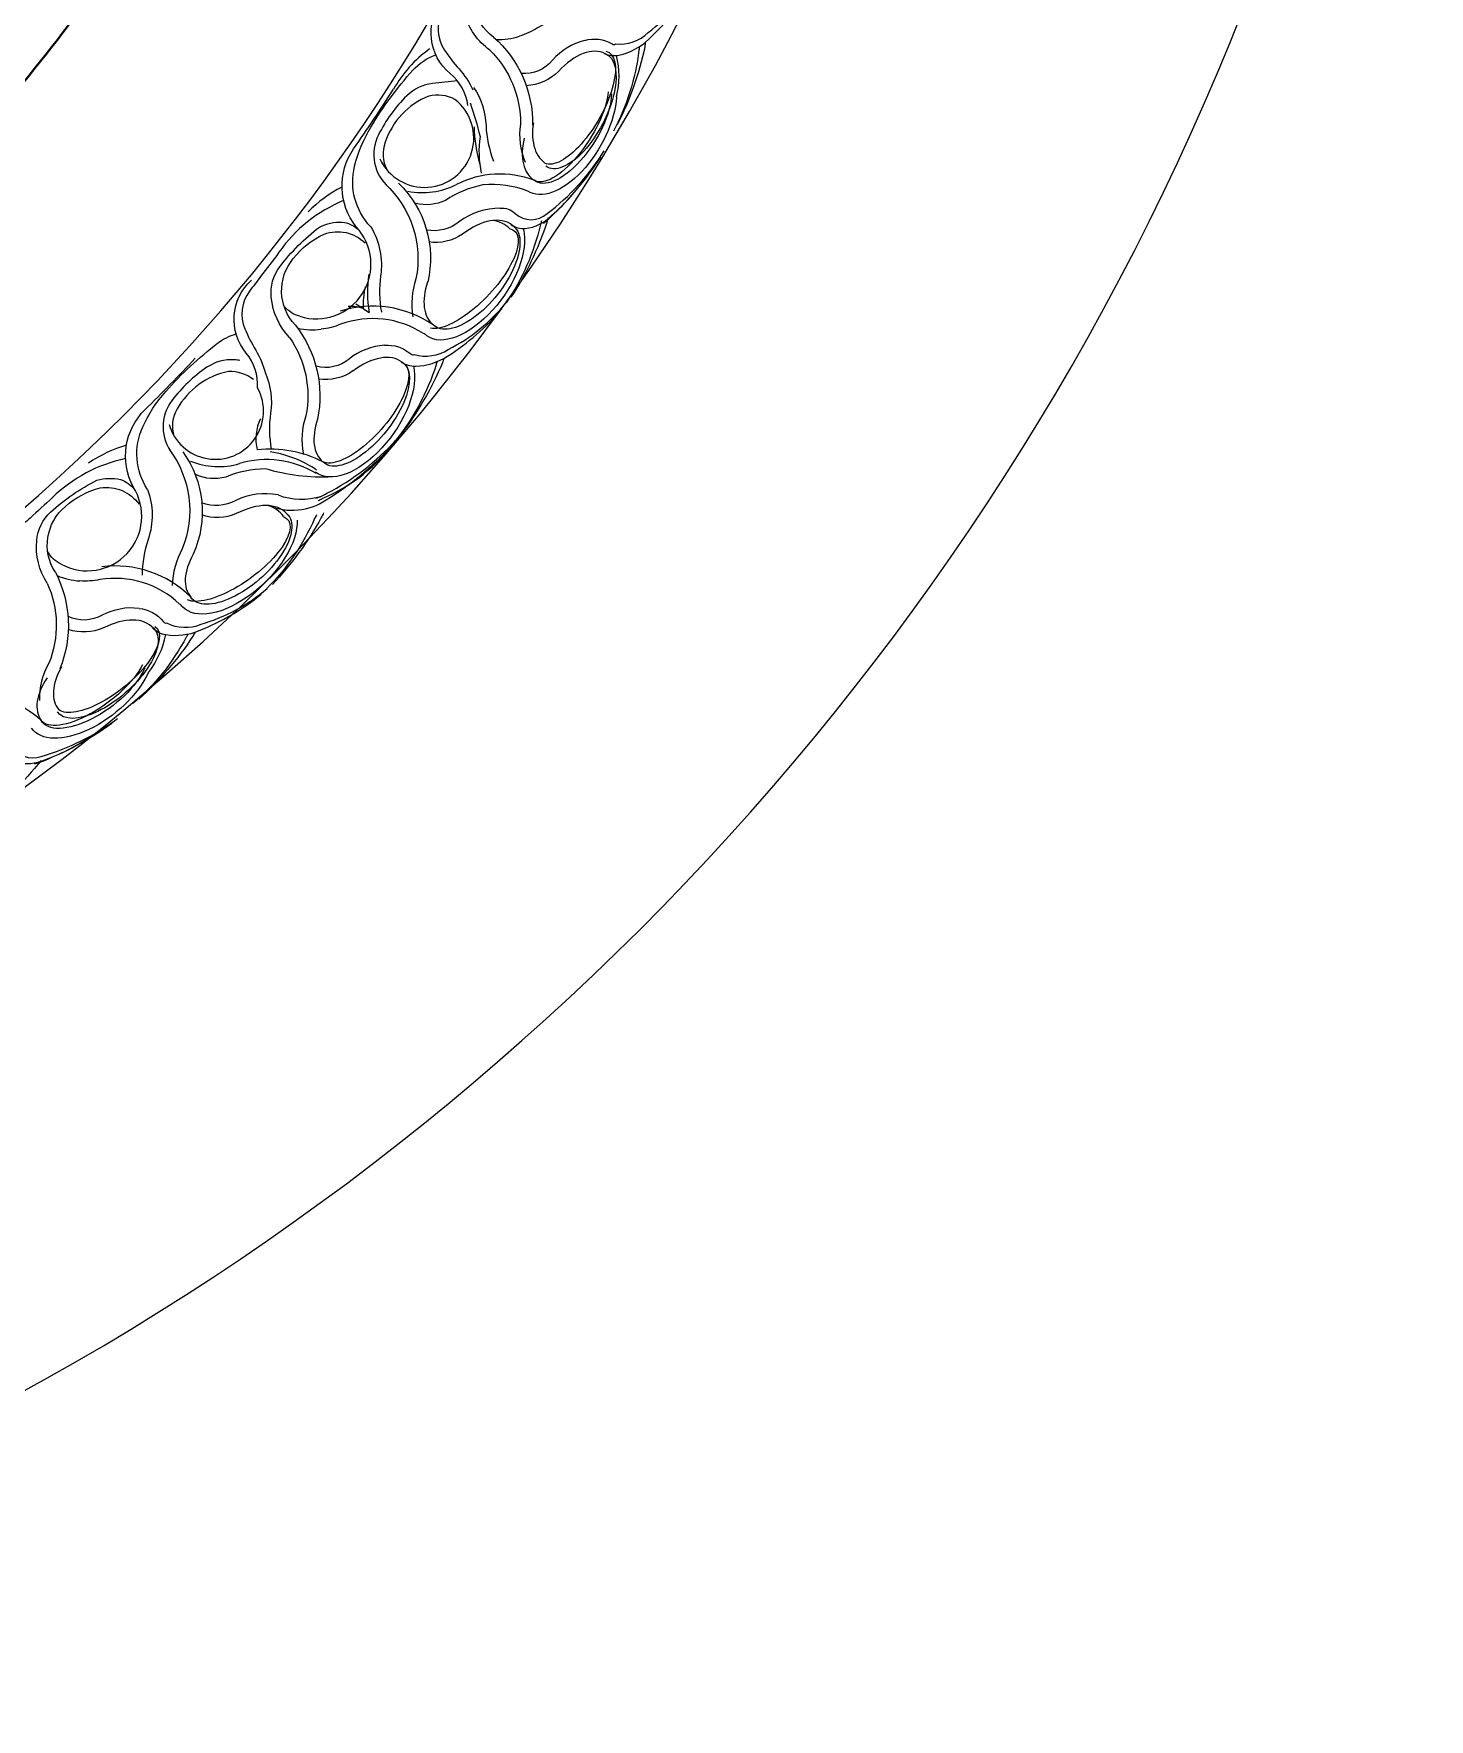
# Model space of a CAD drawing. Header units: millimetres. Extents: x 542654 to 551203, y 315718 to 321804.
# Drawn here: x 546574 to 546789.4, y 319210.6 to 319470.8 of the extents above; entities that cross this region are included whole.
import ezdxf

# ---------------------------------------------------------------- set-up
doc = ezdxf.new("R2010")
doc.units = ezdxf.units.MM
doc.layers.add('cad-block.com', color=250, linetype='Continuous')

msp = doc.modelspace()

# ---------------------------------------------------------------- hatches: boundary and pattern name
at = {"layer": 'cad-block.com', "lineweight": 15, "true_color": 0x000000}
h = msp.add_hatch(dxfattribs=at)
h.set_pattern_fill('ANSI31', color=18, scale=150, style=0)
h.set_pattern_definition([(45, (-1126099.823, -80341.507), (-13.25825215, 13.25825215), [])])
edge = h.paths.add_edge_path()
edge.add_arc((546630.89, 319626.77), 22.54, 180, 267.4934)
edge.add_arc((546370.37, 319627.14), 260.54, 350.0929, 354.9598, ccw=False)
edge.add_arc((546622.11, 319560.32), 22.54, 77.4026, 252.7016)
edge.add_arc((546369.93, 319628.13), 261.23, 335.0549, 340.0042, ccw=False)
edge.add_arc((546596.02, 319498.15), 22.54, 61.4709, 238.5379)
edge.add_arc((546373.41, 319626.62), 257.43, 319.9958, 324.9905, ccw=False)
edge.add_arc((546555.37, 319444.52), 22.54, 47.4916, 222.4785)
edge.add_arc((546373.22, 319626.77), 257.67, 304.9273, 309.9719, ccw=False)
edge.add_arc((546501.79, 319403.31), 22.54, 32.764, 207.0672)
edge.add_arc((546373.22, 319626.77), 257.67, 289.958, 294.9039, ccw=False)
edge.add_arc((546439.65, 319377.86), 22.54, 17.3263, 192.5624)
edge.add_arc((546373.22, 319626.77), 257.67, 275.0131, 279.9308, ccw=False)
edge.add_arc((546373.22, 319369.1), 22.54, 2.5066, 90)
edge.add_arc((546373.22, 319369.1), 22.54, 90, 177.4934)
edge.add_arc((546373.22, 319626.77), 257.67, 260.0692, 264.9869, ccw=False)
edge.add_arc((546306.78, 319377.86), 22.54, 347.4376, 522.6737)
edge.add_arc((546373.22, 319626.77), 257.67, 245.0961, 250.042, ccw=False)
edge.add_arc((546244.64, 319403.31), 22.54, 332.9328, 507.236)
edge.add_arc((546373.22, 319626.77), 257.67, 230.0281, 235.0727, ccw=False)
edge.add_arc((546191.06, 319444.52), 22.54, 317.5215, 492.5084)
edge.add_arc((546373.02, 319626.62), 257.43, 215.0095, 220.0042, ccw=False)
edge.add_arc((546150.41, 319498.15), 22.54, 301.4621, 478.5291)
edge.add_arc((546376.5, 319628.13), 261.23, 199.9958, 204.9451, ccw=False)
edge.add_arc((546124.32, 319560.32), 22.54, 287.2984, 462.5974)
edge.add_arc((546376.06, 319627.14), 260.54, 185.0402, 189.9071, ccw=False)
edge.add_arc((546115.54, 319626.77), 22.54, 272.5066, 360)
edge.add_arc((546115.54, 319626.77), 22.54, 0, 87.4934)
edge.add_arc((546376.06, 319626.4), 260.54, 170.0929, 174.9598, ccw=False)
edge.add_arc((546124.32, 319693.22), 22.54, 257.4026, 432.7016)
edge.add_arc((546376.5, 319625.41), 261.23, 155.0549, 160.0042, ccw=False)
edge.add_arc((546150.41, 319755.38), 22.54, 241.4709, 418.5379)
edge.add_arc((546373.02, 319626.92), 257.43, 139.9958, 144.9905, ccw=False)
edge.add_arc((546191.06, 319809.02), 22.54, 227.4916, 402.4785)
edge.add_arc((546373.22, 319626.77), 257.67, 124.9273, 129.9719, ccw=False)
edge.add_arc((546244.64, 319850.23), 22.54, 212.764, 387.0672)
edge.add_arc((546373.22, 319626.77), 257.67, 109.958, 114.9039, ccw=False)
edge.add_arc((546306.78, 319875.68), 22.54, 197.3263, 372.5624)
edge.add_arc((546373.22, 319626.77), 257.67, 95.0131, 99.9308, ccw=False)
edge.add_arc((546373.22, 319884.44), 22.54, 182.5066, 270)
edge.add_arc((546373.22, 319884.44), 22.54, 270, 357.4934)
edge.add_arc((546373.22, 319626.77), 257.67, 80.0692, 84.9869, ccw=False)
edge.add_arc((546439.65, 319875.68), 22.54, 167.4376, 342.6737)
edge.add_arc((546373.22, 319626.77), 257.67, 65.0961, 70.042, ccw=False)
edge.add_arc((546501.79, 319850.23), 22.54, 152.9328, 327.236)
edge.add_arc((546373.22, 319626.77), 257.67, 50.0281, 55.0727, ccw=False)
edge.add_arc((546555.37, 319809.02), 22.54, 137.5215, 312.5084)
edge.add_arc((546373.41, 319626.92), 257.43, 35.0095, 40.0042, ccw=False)
edge.add_arc((546596.02, 319755.38), 22.54, 121.4621, 298.5291)
edge.add_arc((546369.93, 319625.41), 261.23, 19.9958, 24.9451, ccw=False)
edge.add_arc((546622.11, 319693.22), 22.54, 107.2984, 282.5974)
edge.add_arc((546370.37, 319626.4), 260.54, 5.0402, 9.9071, ccw=False)
edge.add_arc((546630.89, 319626.77), 22.54, 92.5066, 180)
edge = h.paths.add_edge_path(flags=17)
edge.add_arc((546373.22, 319626.77), 205.1, 180, 270)
edge.add_arc((546373.22, 319626.77), 205.1, 270, 360)
edge.add_arc((546373.22, 319626.77), 205.1, 0, 90)
edge.add_arc((546373.22, 319626.77), 205.1, 90, 180)

# ---------------------------------------------------------------- linework, layer by layer
at = {"layer": 'cad-block.com', "color": 18, "lineweight": 40, "true_color": 0x000000}
for points in [[(546168.12, 319626.77, 0.414214), (546373.22, 319421.67, 0.414214), (546578.31, 319626.77, 0.414214), (546373.22, 319831.87, 0.414214), (546168.12, 319626.77)], [(546608.35, 319626.77, 0.401457), (546629.9, 319604.25, -0.021239), (546627.02, 319582.32, 0.959795), (546615.41, 319538.8, -0.021599), (546606.79, 319517.96, 0.974726), (546584.26, 319478.93, -0.021797), (546570.6, 319461.13, 0.957182), (546538.75, 319429.3, -0.022015), (546520.74, 319415.51, 0.951482), (546481.72, 319393.06, -0.021584), (546461.17, 319384.57, 0.959268), (546417.65, 319372.96, -0.021461), (546395.73, 319370.08, 0.401457), (546373.22, 319391.63, 0.401457), (546350.7, 319370.08, -0.021461), (546328.78, 319372.96, 0.959268), (546285.26, 319384.57, -0.021584), (546264.71, 319393.06, 0.951482), (546225.69, 319415.51, -0.022015), (546207.68, 319429.3, 0.957182)]]:
    msp.add_lwpolyline(points, format="xyb", dxfattribs=at)
at = {"layer": 'cad-block.com', "color": 18, "lineweight": 15, "true_color": 0x000000}
for points in [[(546648.69, 319490.58, 0.14286), (546640.36, 319480.89, -0.003114), (546638.28, 319476.68, 0.001263), (546637.01, 319474.15, 0.269297), (546637.39, 319468.29, 0.032055), (546639.63, 319465.37, -0.066973), (546641.78, 319462.13, -14.793123)], [(546644.39, 319468.27, -0.167679), (546640.48, 319473.84, -0.185084), (546640.9, 319478.71, -0.066584), (546645.78, 319485.86, -0.127223), (546649.11, 319487.29, -0.13935), (546651.66, 319486.67, -1.947991)], [(546644.94, 319470.3, -0.381697), (546642.73, 319480.35, -0.122512), (546646.7, 319484.95, -0.285423), (546653.19, 319484.76, -0.437676)], [(546662.03, 319467.75, 0.160145), (546664.32, 319467.52, 0.142486), (546668.91, 319469.95, 0.07532), (546675.8, 319478.67, 0.065451)], [(546663.27, 319469.23, 0.375012), (546663.79, 319469.23, 0.214877), (546668.82, 319470.98, 0.107511), (546676.31, 319479.82, 0.071007)], [(546640.99, 319459.71, 0.191456), (546638.27, 319464.66, -0.402427), (546636.98, 319475.86, 0.069687)], [(546664.61, 319472.68, 0.234103), (546651.77, 319471.73, -0.067828), (546648.96, 319470.42, -0.067828)], [(546635.06, 319468.45, 0.10758), (546629.52, 319462.24)], [(546644.39, 319468.27, -0.203444), (546649.12, 319456.84, 0.142365), (546649.86, 319450.97)], [(546644.94, 319470.3, -0.220912), (546650.98, 319456.67), (546650.98, 319456.67)], [(546659.02, 319469.78, 0.150244), (546654.08, 319466.75, -0.25156), (546649.23, 319464.67, -0.21133)], [(546659.02, 319469.78, -0.207831), (546663.27, 319469.23, -0.467619)], [(546667.47, 319468.8, -0.020326), (546667.41, 319468.28, -0.093407), (546663.46, 319455.74)], [(546668.39, 319469.48, -0.01773), (546668.31, 319468.8, -0.065459), (546664.06, 319456.73, -0.065459)], [(546626, 319441, -0.258136), (546623.51, 319450.34, -0.074156), (546626.01, 319456.38, -0.047841), (546632.49, 319465.16, -0.121634), (546636.05, 319467.56, -0.095913)], [(546663.94, 319461.06, 0.129223), (546663.93, 319467.45, -1.651741)], [(546639.38, 319463.54, -0.013663), (546635.54, 319463.13, 0.168169), (546631.56, 319461.22, 0.080639), (546627.2, 319455.22, 0.343741), (546628.81, 319447.07)], [(546654.98, 319465, 0.132314), (546654.98, 319465, -0.187603), (546650.01, 319462.78)], [(546623.75, 319441, -0.330572), (546623.36, 319453.02, 0.00887), (546629.52, 319462.24, -0.170453)], [(546638.99, 319460.67, 0.174124), (546634.95, 319461.19, 0.216881), (546628.22, 319454.05, 0.210677), (546628.5, 319449.82, 0.004601)], [(546641.89, 319462.52, -0.137047), (546643.8, 319456.64, 0.081294), (546644.95, 319451.14)], [(546641.33, 319460.12, -0.02501), (546642.87, 319454.93, 0.086664), (546643.06, 319449.29)], [(546648.3, 319443.03, 0.37953), (546653.22, 319443.03, 0.093177), (546662.04, 319452.72)], [(546652.67, 319441.57, 0.018642), (546653.22, 319441.99, 0.065451), (546661.51, 319451.74, 0.065451)], [(546628.23, 319447.64, 0.042276), (546628.23, 319447.64, -0.260309), (546632.98, 319432.96, 0.123631), (546632.51, 319427.11)], [(546630.3, 319447.71, -0.266872), (546634.79, 319432.47), (546634.79, 319432.47)], [(546643.33, 319447.47, 0.097391), (546637.53, 319445.08, -0.177785), (546632.94, 319444.62, -52748.141496)], [(546651.21, 319448.19, 0.211881), (546639.23, 319447.52, 0.145453)], [(546650.24, 319446.51, 0.115094), (546643.33, 319447.47, 0.113469)], [(546643.33, 319447.47, 0.000004), (546643.33, 319447.47, 0.000004)], [(546644.4, 319449.66, 0.000004), (546644.4, 319449.66, 0.000004)], [(546647.68, 319441.32, 0.154889), (546649.84, 319440.71, 0.162419), (546653.92, 319442.74, 0.070806), (546659.73, 319449.41, 0.039582)], [(546621.81, 319445.05, 0.14286), (546611.83, 319437.06, -0.003114), (546609, 319433.32, 0.001263), (546607.29, 319431.06, 0.269297), (546606.58, 319425.23, 0.032055), (546608.24, 319421.95, -0.066973), (546609.75, 319418.37, -14.793123)], [(546621.56, 319447.12, 0.081084), (546616.32, 319443.3, 0.380747)], [(546645.98, 319443.85, 0.167244), (546639.7, 319441.81, -0.221723), (546634.58, 319440.5, -0.21466)], [(546645.98, 319443.85, -0.243056), (546648.3, 319443.03, -0.467619)], [(546653.41, 319442.43, -0.020284), (546653.17, 319441.67, -0.065325), (546647.65, 319430.11, -0.065451)], [(546613.46, 319423.91, -0.167679), (546610.64, 319430.11, -0.185084), (546611.95, 319434.82, -0.066584), (546618.08, 319440.95, -0.127223), (546621.61, 319441.73, -0.13935), (546624.01, 319440.65, -1.947991)], [(546614.37, 319425.81, -0.381697), (546614.05, 319436.09, -0.122512), (546618.81, 319439.88, -0.285423), (546625.16, 319438.5, -0.437676)], [(546626, 319441, -0.172942), (546627.53, 319433.43, 0.080911), (546627.64, 319427.84)], [(546640.16, 319439.84, 0.165719), (546640.16, 319439.84, -0.184944), (546634.96, 319438.66)], [(546647.44, 319440.75, 0.150462), (546644.83, 319441.97, -1140.797871)], [(546652.37, 319441.93, -0.024119), (546652.2, 319441.33, -0.09277), (546646.9, 319429.28)], [(546647.78, 319441.31, 0.0002), (546647.78, 319441.31, 0.0002)], [(546608.53, 319416.13, 0.191456), (546606.78, 319421.5, -0.402427), (546607.58, 319432.74, 0.069687)], [(546625.69, 319433.69, 0.07743), (546625.76, 319427.76)], [(546624.9, 319428.33, -0.07015), (546625.19, 319431.74, -19.622148)], [(546632.18, 319421.37, 0.375012), (546632.7, 319421.28, 0.214877), (546637.97, 319422.06, 0.107511), (546646.97, 319429.36, 0.071007)], [(546615.04, 319427.18, -0.148154), (546612.65, 319428.68, -0.438262)], [(546634.14, 319424.52, 0.234103), (546621.35, 319425.95, -0.067828), (546618.34, 319425.18, -0.067828)], [(546635.63, 319425.87, 0.231733), (546621.27, 319427.95, -0.066571), (546621.27, 319427.95)], [(546624.9, 319428.33, 0.120962), (546622.51, 319428.68, -1.326627)], [(546630.7, 319420.14, 0.160145), (546632.91, 319419.49, 0.142486), (546637.86, 319421.03, 0.07532), (546646.25, 319428.33, 0.065451)], [(546591.53, 319400.46, -0.258136), (546590.8, 319410.1, -0.074156), (546594.36, 319415.58, -0.047841), (546602.35, 319423.02, -0.095913), (546605.21, 319424.45, -0.095913)], [(546614.37, 319425.81, -0.220912), (546617.79, 319411.3), (546617.79, 319411.3)], [(546634.66, 319424.17, 0.076886), (546634.14, 319424.52, 0.711485)], [(546613.46, 319423.91, -0.203444), (546615.99, 319411.81, 0.142365), (546615.63, 319405.9)], [(546628.12, 319422.7, 0.150244), (546622.7, 319420.63, -0.25156), (546617.55, 319419.48, -0.21133)], [(546628.12, 319422.7, -0.207831), (546632.18, 319421.37, -0.467619)], [(546589.31, 319400.87, -0.330572), (546591.15, 319412.76, 0.00887), (546598.9, 319420.69, -0.170453)], [(546605.77, 319420.35, 0.034218), (546604.98, 319420.46, 0.168169), (546600.71, 319419.31, 0.080639), (546595.33, 319414.21, 0.343741), (546595.41, 319405.91)], [(546636.24, 319420.17, -0.020326), (546636.08, 319419.67, -0.093407), (546629.88, 319408.08)], [(546637.27, 319420.67, -0.01773), (546637.06, 319420.01, -0.065459), (546630.65, 319408.94, -0.065459)], [(546607.91, 319417.4, 0.174124), (546604.04, 319418.66, 0.216881), (546596.11, 319412.88, 0.210677), (546595.61, 319408.67, 0.004601)], [(546609.74, 319418.39, -0.137047), (546610.54, 319412.26, 0.081294), (546610.65, 319406.64)], [(546623.26, 319418.74, 0.132314), (546623.26, 319418.74, -0.187603), (546617.96, 319417.48)], [(546588.29, 319407.29, 0.081084), (546582.43, 319404.49, 0.380747)], [(546594.94, 319406.58, 0.042276), (546594.94, 319406.58, -0.260309), (546596.91, 319391.27, 0.123631), (546595.37, 319385.61)], [(546596.99, 319406.26, -0.266872), (546598.6, 319390.46), (546598.6, 319390.46)], [(546618.64, 319404.7, 0.145453), (546608.48, 319406.56, 0.145453)], [(546610.22, 319397.95, 0.248116), (546619.11, 319398.82, 0.063787), (546629.25, 319407.16, 0.065451)], [(546616.62, 319404.1, 0.091119), (546610.48, 319406.25, 0.091119)], [(546617.51, 319399.1, 0.084136), (546619.22, 319399.85, 0.090657), (546629.88, 319408.08)], [(546617.87, 319398.73, 0.018668), (546618.5, 319399.03, 0.138496), (546629.88, 319408.08)], [(546588.15, 319405.2, 0.14286), (546576.87, 319399.19, -0.003114), (546573.41, 319396.03, 0.001263), (546571.31, 319394.13, 0.269297), (546569.54, 319388.53, 0.032055), (546570.57, 319384.99, -0.066973), (546571.4, 319381.2, -14.793123)], [(546609.75, 319403.63, 0.097391), (546603.61, 319402.35, -0.177785), (546599.01, 319402.74, -52748.141496)], [(546617.63, 319402.89, 0.211881), (546605.73, 319404.44, 0.145453)], [(546620.01, 319402.37, -0.083545), (546609.75, 319403.63, 0.113469)], [(546609.75, 319403.63, 0.000004), (546609.75, 319403.63, 0.000004)], [(546609.84, 319405.29, 0.000004), (546609.84, 319405.29, 0.000004)], [(546617.61, 319403.4, 0.086243), (546616.62, 319404.1)], [(546576.06, 319385.97, -0.167679), (546574.43, 319392.58, -0.185084), (546576.58, 319396.96, -0.066584), (546583.73, 319401.86, -0.127223), (546587.35, 319401.98, -0.13935), (546589.5, 319400.48, -1.947991)], [(546577.31, 319387.66, -0.381697), (546578.88, 319397.83, -0.122512), (546584.25, 319400.68, -0.285423), (546590.24, 319398.15, -0.437676)], [(546591.53, 319400.46, -0.172942), (546591.64, 319392.74, 0.080911), (546590.72, 319387.22)], [(546611.69, 319399.59, 0.167244), (546605.15, 319398.73, -0.221723), (546599.87, 319398.39, -0.21466)], [(546612.55, 319396.27, 0.150462), (546610.22, 319397.95, -1140.797871)], [(546611.69, 319399.59, 0.160559), (546618.39, 319399.4, -0.467619)], [(546605.23, 319396.71, 0.165719), (546605.23, 319396.71, -0.184944), (546599.9, 319396.51)], [(546617.62, 319396.52, -0.024119), (546617.34, 319395.97, -0.09277), (546609.92, 319385.1)], [(546618.73, 319396.82, -0.020284), (546618.36, 319396.12, -0.065325), (546610.81, 319385.77, -0.065451)], [(546612.99, 319396.76, 0.0002), (546612.99, 319396.75, 0.0002)], [(546578.21, 319388.89, -0.148154), (546576.14, 319390.8, -0.438262)], [(546577.31, 319387.66, -0.220912), (546578, 319372.77), (546578, 319372.77)], [(546598.21, 319383.82, 0.231733), (546584.48, 319388.5, -0.066571), (546584.48, 319388.5)], [(546576.06, 319385.97, -0.203444), (546576.32, 319373.6, 0.142365), (546574.88, 319367.87)], [(546596.5, 319382.76, 0.234103), (546584.19, 319386.52, -0.067828), (546581.09, 319386.32, -0.067828)], [(546594, 319380.02, 0.375012), (546594.49, 319379.84, 0.214877), (546599.81, 319379.64, 0.107511), (546610, 319385.16, 0.071007)], [(546592.31, 319379.09, 0.160145), (546594.36, 319378.04, 0.142486), (546599.52, 319378.65, 0.07532), (546609.1, 319384.28, 0.065451)], [(546596.94, 319382.32, 0.076886), (546596.5, 319382.76, 0.711485)], [(546590.24, 319382.08, 0.150244), (546584.54, 319381.04, -0.25156), (546579.26, 319380.86, -0.21133)], [(546590.24, 319382.08, -0.207831), (546594, 319380.02, -0.467619)], [(546584.74, 319379.08, 0.132314), (546584.74, 319379.08, -0.187603), (546579.31, 319378.82)], [(546597.76, 319378.1, -0.020326), (546597.52, 319377.64, -0.093407), (546589.29, 319367.38)], [(546598.87, 319378.4, -0.01773), (546598.54, 319377.79, -0.065459), (546590.21, 319368.08, -0.065459)], [(546591.67, 319372.17, 0.118076), (546594.36, 319378.04, -0.25983)], [(546575.14, 319364.78, 0.211881), (546563.73, 319368.5, 0.145453)], [(546570.55, 319361.03, 0.37953), (546575.14, 319359.24, 0.093177), (546586.88, 319365.08)], [(546574.1, 319358.09, 0.018642), (546574.77, 319358.28, 0.065451), (546586.03, 319364.35, 0.065451)], [(546569.36, 319359.66, 0.154889), (546571.15, 319358.31, 0.162419), (546575.69, 319358.72, 0.070806), (546583.52, 319362.83, 0.039582)], [(546575.1, 319358.62, -0.020284), (546574.61, 319358, -0.065325), (546565.27, 319349.22, -0.065451)]]:
    msp.add_lwpolyline(points, format="xyb", dxfattribs=at)
for points in [[(546624.9, 319428.33), (546623.68, 319429.07)], [(546624.9, 319428.33), (546625.76, 319427.76)]]:
    msp.add_lwpolyline(points, dxfattribs=at)
for centre, radius, start, end in [((546373.22, 319626.77), 303.7, 270, 0), ((546373.22, 319626.77), 337.45, 270, 0), ((546373.22, 319626.77), 416.2, 270, 0), ((546645.55, 319481.4), 11.5, 269.1304, 287.2121), ((546634.31, 319454.68), 7.6, 204.946, 51.9891), ((546665.33, 319457.08), 23.39, 181.6197, 195.9356), ((546634.02, 319457.77), 11.5, 258.4752, 296.9143), ((546617.61, 319435.21), 8.43, 252.2219, 43.3282), ((546617.03, 319436.6), 11.5, 258.4774, 276.5591), ((546602.01, 319412.54), 7.44, 195.9741, 28.7993), ((546614.93, 319408.29), 6.67, 152.7887, 195.0108), ((546602.5, 319415.47), 11.5, 247.8817, 286.3207), ((546582.22, 319396.31), 8.43, 241.6284, 32.7347), ((546581.9, 319397.79), 11.5, 247.8839, 265.9656)]:
    msp.add_arc(centre, radius, start, end, dxfattribs=at)
for centre, major_axis, start_param, end_param in [((546657.61, 319459.03), (-4.58, -8.69), 3.141593, 4.287134), ((546657.73, 319459.4), (-4.58, -8.69), -1.015777, 0), ((546656.48, 319456.48), (-5.27, -8.29), -1.015777, 0), ((546641.73, 319433.57), (-6.1, -7.69), 3.141593, 4.300206), ((546641.73, 319433.57), (-6.1, -7.69), -1.015776, 0), ((546624.74, 319412.39), (-6.1, -7.69), 3.141593, 4.287134), ((546624.74, 319412.39), (-6.1, -7.69), -1.015777, 0), ((546605.63, 319390.26), (-7.41, -6.44), 3.141593, 4.300206), ((546605.63, 319390.26), (-7.41, -6.44), -1.015776, 0), ((546585.03, 319372.57), (-7.41, -6.44), 3.141593, 4.287134), ((546585.28, 319372.86), (-7.41, -6.44), -1.015777, 0), ((546583.05, 319370.6), (-7.92, -5.81), -1.015777, 0)]:
    msp.add_ellipse(centre, major_axis=major_axis, ratio=0.570546, start_param=start_param, end_param=end_param, dxfattribs=at)
at = {"layer": 'cad-block.com', "color": 18, "lineweight": 15, "true_color": 0x000000, "extrusion": (0, 0, -1)}
for centre, major_axis, ratio, start_param, end_param in [((546657.85, 319458.91), (-4.58, -8.71), 0.45019, 3.081068, 6.34371), ((546657.73, 319459.4), (-5.01, -8.52), 0.397635, 3.024538, 6.166131), ((546656.18, 319456.37), (5.79, 9.96), 0.522762, 0.808279, 3.172065), ((546656.48, 319456.48), (-5.27, -8.29), 0.39308, 3.786762, 6.283185), ((546656.71, 319456.33), (-5.28, -8.3), 0.45019, 3.7872, 6.34371), ((546641.42, 319433.49), (-6.76, -9.33), 0.522, 3.557014, 6.283897), ((546641.33, 319433.05), (-6.9, -7.29), 0.383363, 2.916296, 6.057889), ((546641.94, 319433.4), (-6.11, -7.71), 0.469432, 3.083543, 6.341235), ((546642.07, 319433.1), (6.11, 7.7), 0.612911, -0.044481, -0.044423), ((546624.43, 319412.32), (-6.79, -9.3), 0.522762, 3.543527, 6.313658), ((546624.74, 319412.39), (-6.49, -7.44), 0.397635, 3.024538, 6.166131), ((546624.95, 319412.23), (-6.12, -7.71), 0.45019, 3.081068, 6.34371), ((546605.31, 319390.24), (-8.36, -7.92), 0.522, 3.557014, 6.283897), ((546605.14, 319389.83), (-8.12, -5.89), 0.383363, 2.916296, 6.057889), ((546605.8, 319390.06), (-7.43, -6.45), 0.469432, 3.083543, 6.341235), ((546605.87, 319389.74), (7.42, 6.45), 0.612911, -0.044481, -0.044423), ((546585.21, 319372.37), (-7.43, -6.45), 0.45019, 3.081068, 6.34371), ((546585.28, 319372.86), (-7.75, -6.12), 0.397635, 3.024538, 6.166131), ((546582.74, 319370.61), (9, 7.18), 0.522762, 0.808279, 3.172065), ((546583.05, 319370.6), (-7.92, -5.81), 0.39308, 3.786762, 6.283185), ((546583.21, 319370.38), (-7.93, -5.82), 0.45019, 3.7872, 6.34371)]:
    msp.add_ellipse(centre, major_axis=major_axis, ratio=ratio, start_param=start_param, end_param=end_param, dxfattribs=at)

doc.saveas('drawing.dxf')
